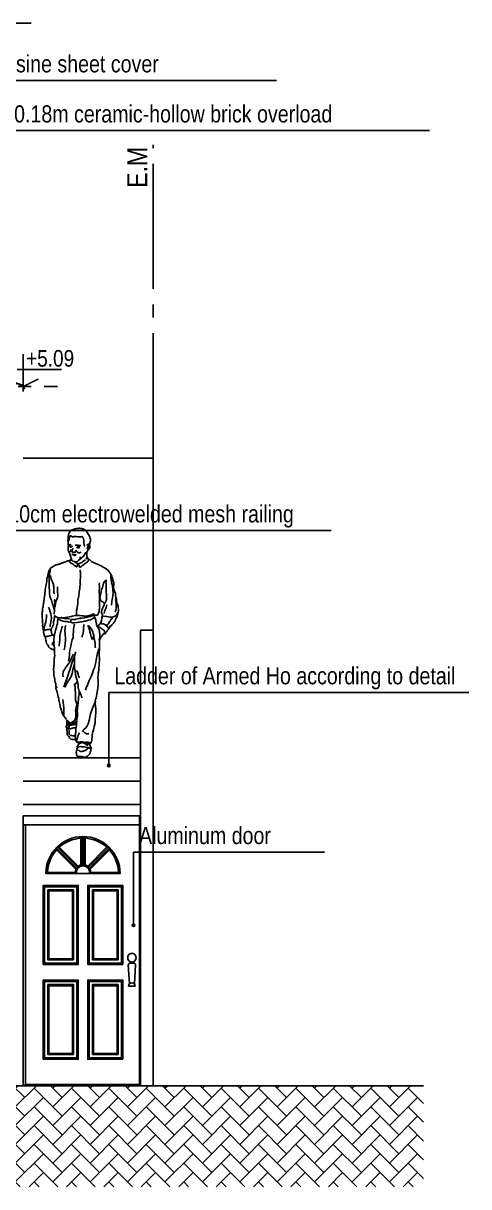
# Model space of a CAD drawing. Header units: millimetres. Extents: x 221 to 543, y -43 to 148.
# Drawn here: x 331.11 to 334.53, y 62.61 to 71.54 of the extents above; entities that cross this region are included whole.
import ezdxf
from ezdxf.enums import TextEntityAlignment as Align

# ---------------------------------------------------------------- set-up
doc = ezdxf.new("R2010")
doc.units = ezdxf.units.MM
doc.linetypes.add('ACAD_ISO04W100', pattern=[30, 24, -3, 0, -3])
doc.linetypes.add('HIDDEN2', pattern=[4.7625, 3.175, -1.5875])
for name, color, linetype in [('10-M-A-100', 3, 'Continuous'), ('10-NIVELES EN CORTE', 7, 'Continuous'), ('10-SOLADOS', 15, 'Continuous'), ('13010100', 7, 'Continuous'), ('1301050', 3, 'Continuous')]:
    doc.layers.add(name, color=color, linetype=linetype)
doc.styles.add('gardel', font='ARIALN.TTF')
doc.styles.add('NARROW', font='ARIALN.TTF')

# ---------------------------------------------------------------- blocks, each defined once
blk = doc.blocks.new('PEVFN023')
at = {"linetype": 'Continuous'}
for points in [[(-0.0001, 0.9958), (-0.0006, 0.9965), (-0.0028, 0.9976), (-0.0037, 0.9979), (-0.0051, 0.9982), (-0.0068, 0.9993), (-0.0082, 0.9996), (-0.0101, 1.0004), (-0.0129, 1.0017), (-0.0141, 1.002), (-0.0167, 1.0024), (-0.0184, 1.0024), (-0.0225, 1.0027), (-0.0256, 1.0034), (-0.0279, 1.0034), (-0.0299, 1.0032), (-0.0324, 1.0032), (-0.038, 1.0026), (-0.0403, 1.0024), (-0.0422, 1.0017), (-0.0462, 1.0004), (-0.0485, 0.9998), (-0.0498, 0.9993), (-0.0523, 0.9982), (-0.0541, 0.9976), (-0.0574, 0.9967), (-0.0589, 0.9961), (-0.0613, 0.9953), (-0.0631, 0.9944), (-0.0647, 0.9936), (-0.0656, 0.993), (-0.0668, 0.9914), (-0.0672, 0.9903), (-0.0681, 0.9885), (-0.0698, 0.9854), (-0.0704, 0.9846), (-0.0717, 0.9818), (-0.0726, 0.9792), (-0.0729, 0.9781), (-0.0735, 0.9759), (-0.0737, 0.975), (-0.0743, 0.9726), (-0.0744, 0.972), (-0.0748, 0.9694), (-0.0749, 0.9668), (-0.0751, 0.9657), (-0.0751, 0.9646), (-0.0751, 0.9638), (-0.076, 0.961), (-0.076, 0.9609), (-0.0758, 0.9582), (-0.076, 0.9551), (-0.0763, 0.9502), (-0.0752, 0.9467), (-0.0749, 0.9435), (-0.0748, 0.9419), (-0.0748, 0.9396), (-0.0748, 0.9368), (-0.0748, 0.9339), (-0.0751, 0.9332), (-0.0755, 0.9326), (-0.0755, 0.9315), (-0.0748, 0.9298), (-0.0744, 0.9277), (-0.0741, 0.9266), (-0.0744, 0.925), (-0.0748, 0.9236), (-0.0749, 0.9224), (-0.0752, 0.9205), (-0.0754, 0.9185), (-0.0754, 0.9153), (-0.0755, 0.9139), (-0.0755, 0.9126), (-0.0755, 0.9098), (-0.0755, 0.9075), (-0.0751, 0.9063), (-0.074, 0.9045), (-0.0734, 0.9019), (-0.0729, 0.901), (-0.0721, 0.899), (-0.0715, 0.8974), (-0.0709, 0.8954), (-0.0687, 0.8934), (-0.0686, 0.8917), (-0.0682, 0.8903), (-0.0679, 0.8886), (-0.0673, 0.888), (-0.067, 0.8872), (-0.0662, 0.8862), (-0.0653, 0.8819), (-0.0644, 0.8808), (-0.0637, 0.8794), (-0.0634, 0.8783), (-0.0634, 0.8771), (-0.0631, 0.8745), (-0.0627, 0.8729), (-0.0627, 0.8718), (-0.0627, 0.8707), (-0.0627, 0.8689), (-0.0628, 0.867), (-0.0641, 0.8667), (-0.0645, 0.8662), (-0.0651, 0.8636), (-0.0675, 0.8634), (-0.0689, 0.8628), (-0.0699, 0.8622), (-0.0707, 0.8622), (-0.0721, 0.8616), (-0.0737, 0.8616), (-0.0758, 0.8614), (-0.0775, 0.8611), (-0.0794, 0.8603), (-0.0806, 0.8597), (-0.0822, 0.8591), (-0.0838, 0.8582), (-0.0861, 0.8566), (-0.0907, 0.8551), (-0.0934, 0.8546), (-0.0957, 0.8541), (-0.0985, 0.8529), (-0.1008, 0.852), (-0.1028, 0.8515), (-0.1048, 0.8507), (-0.1076, 0.8493), (-0.1111, 0.8479), (-0.1121, 0.8475), (-0.1152, 0.8467), (-0.1163, 0.8462), (-0.1194, 0.8453), (-0.1221, 0.8444), (-0.1241, 0.8433), (-0.127, 0.8436), (-0.1294, 0.8428), (-0.1317, 0.8419), (-0.1339, 0.8405), (-0.1359, 0.8388), (-0.139, 0.8372), (-0.1411, 0.8363), (-0.1486, 0.8312), (-0.1506, 0.8298), (-0.1526, 0.8288), (-0.1542, 0.8262), (-0.1557, 0.824), (-0.157, 0.822), (-0.1582, 0.8185), (-0.1599, 0.8141), (-0.1608, 0.8113), (-0.1636, 0.8053), (-0.1647, 0.7975), (-0.165, 0.7941), (-0.1669, 0.7882), (-0.1681, 0.7814), (-0.1692, 0.7756), (-0.1694, 0.7711), (-0.1703, 0.7642), (-0.1712, 0.7581), (-0.1726, 0.7502), (-0.1743, 0.7434), (-0.1759, 0.7336), (-0.1764, 0.7274), (-0.1778, 0.7195), (-0.1781, 0.7124), (-0.1788, 0.7043), (-0.1799, 0.6954), (-0.1804, 0.6931), (-0.1805, 0.6906), (-0.1804, 0.6896), (-0.1816, 0.6869), (-0.1826, 0.6849), (-0.1824, 0.6798), (-0.1827, 0.6762), (-0.1833, 0.6719), (-0.1844, 0.6685), (-0.185, 0.6633), (-0.1855, 0.6587), (-0.1858, 0.6571), (-0.1875, 0.6531), (-0.1875, 0.6494), (-0.1877, 0.6429), (-0.1881, 0.6402), (-0.1895, 0.636), (-0.1897, 0.6303), (-0.1899, 0.626), (-0.1894, 0.6211), (-0.1888, 0.6165), (-0.1886, 0.6128), (-0.1886, 0.61), (-0.188, 0.6041), (-0.1878, 0.5977), (-0.1875, 0.5914), (-0.1875, 0.589), (-0.1869, 0.5833), (-0.1875, 0.5771), (-0.1868, 0.572), (-0.1855, 0.5648), (-0.1843, 0.5597), (-0.1835, 0.5565), (-0.183, 0.5521), (-0.1827, 0.5492), (-0.1823, 0.5444), (-0.1819, 0.5408), (-0.181, 0.5372), (-0.1793, 0.534), (-0.179, 0.531), (-0.1785, 0.5304), (-0.1764, 0.5296), (-0.1756, 0.5296), (-0.1745, 0.5295), (-0.1726, 0.5295), (-0.1709, 0.5298), (-0.1689, 0.5301), (-0.168, 0.5302), (-0.1655, 0.5309), (-0.1635, 0.5309), (-0.1616, 0.5312), (-0.1591, 0.5321), (-0.1563, 0.5326), (-0.1543, 0.533), (-0.1529, 0.5333), (-0.1508, 0.5343), (-0.1487, 0.5355), (-0.1467, 0.5364), (-0.1444, 0.5371), (-0.1442, 0.5396), (-0.1453, 0.5405), (-0.147, 0.5422), (-0.1486, 0.543), (-0.1487, 0.5451), (-0.1489, 0.5479), (-0.1491, 0.5503), (-0.1495, 0.5535), (-0.1503, 0.5563), (-0.1511, 0.5579), (-0.1514, 0.5597), (-0.1519, 0.5606), (-0.1543, 0.5611), (-0.1565, 0.5613), (-0.1599, 0.5611), (-0.1618, 0.5606), (-0.1639, 0.5605), (-0.1658, 0.5603), (-0.1684, 0.5597), (-0.1705, 0.5591), (-0.1723, 0.5588), (-0.1754, 0.5582), (-0.1776, 0.5582), (-0.1804, 0.5565)], [(-0.0029, 0.9235), (-0.0039, 0.9253), (-0.0046, 0.927), (-0.0048, 0.9283), (-0.0054, 0.9301), (-0.006, 0.9323), (-0.0067, 0.9377), (-0.0068, 0.9408), (-0.0071, 0.9453), (-0.0071, 0.95), (-0.0077, 0.9556), (-0.0087, 0.959), (-0.0093, 0.9616), (-0.0098, 0.9633), (-0.0122, 0.966), (-0.016, 0.9668), (-0.0198, 0.9666), (-0.0253, 0.9663), (-0.0287, 0.9666), (-0.034, 0.9666), (-0.0411, 0.9668), (-0.044, 0.9668), (-0.0487, 0.9668), (-0.0515, 0.9664), (-0.0577, 0.9663), (-0.0591, 0.9674), (-0.065, 0.9714), (-0.0675, 0.9688), (-0.0675, 0.9683), (-0.0676, 0.9668), (-0.0693, 0.9613), (-0.0706, 0.9592), (-0.0712, 0.9539), (-0.0732, 0.9483)], [(0.0186, 0.9346), (0.0189, 0.9362), (0.0199, 0.9391), (0.0205, 0.9446), (0.0216, 0.9489), (0.0219, 0.9523), (0.0217, 0.9559), (0.0194, 0.9621), (0.0192, 0.9666), (0.0183, 0.9694), (0.0134, 0.9759), (0.0096, 0.9823), (0.0076, 0.9858), (0.0033, 0.991), (0.0014, 0.9936), (-0.0015, 0.9972)], [(-0.0644, 0.9314), (-0.0647, 0.9315), (-0.065, 0.932), (-0.0659, 0.9322), (-0.0682, 0.932), (-0.0699, 0.9317), (-0.0713, 0.9311), (-0.073, 0.9301), (-0.0741, 0.9295)], [(-0.0571, 0.9227), (-0.0582, 0.9246), (-0.0606, 0.9255), (-0.062, 0.9253), (-0.0631, 0.9253), (-0.065, 0.9255), (-0.0682, 0.9246), (-0.0698, 0.9246), (-0.0689, 0.9242), (-0.0672, 0.9235), (-0.0651, 0.9242), (-0.0637, 0.9246), (-0.0603, 0.925)], [(-0.0611, 0.9216), (-0.0622, 0.9208), (-0.0633, 0.9205), (-0.0647, 0.9201), (-0.0651, 0.9201), (-0.0672, 0.9198)], [(-0.0572, 0.91), (-0.0563, 0.9112), (-0.0554, 0.9125), (-0.0543, 0.9139), (-0.0535, 0.9159), (-0.0529, 0.9171)], [(-0.0448, 0.9286), (-0.0442, 0.9286), (-0.0423, 0.9292), (-0.0405, 0.9297), (-0.0377, 0.93), (-0.0355, 0.9301), (-0.0341, 0.93), (-0.0323, 0.9292), (-0.0285, 0.9287), (-0.027, 0.9284), (-0.025, 0.9283), (-0.0237, 0.9283), (-0.022, 0.928), (-0.0198, 0.9283)], [(-0.042, 0.0767), (-0.0405, 0.0737), (-0.0391, 0.0697), (-0.0386, 0.0672), (-0.036, 0.0674), (-0.0316, 0.0683), (-0.0281, 0.068), (-0.0276, 0.0669), (-0.0298, 0.0619), (-0.0304, 0.0581), (-0.0312, 0.0546), (-0.0355, 0.0494), (-0.035, 0.0429), (-0.0378, 0.0405), (-0.0352, 0.0401), (-0.0361, 0.0362), (-0.0364, 0.0335), (-0.0383, 0.03), (-0.0408, 0.0235), (-0.0395, 0.0196), (-0.0392, 0.0151), (-0.0385, 0.0115), (-0.0368, 0.0073), (-0.033, 0.0047), (-0.0282, 0.0047), (-0.0257, 0.0047), (-0.0205, 0.0045), (-0.0188, 0.0044), (-0.0163, 0.0042), (-0.0129, 0.0038), (-0.0099, 0.0033), (-0.0036, 0.0019), (0.0017, 0.0024), (0.0054, 0.0044), (0.0092, 0.0066), (0.0127, 0.0097), (0.0166, 0.0134), (0.0179, 0.0146), (0.0194, 0.0174), (0.0202, 0.021), (0.0213, 0.025), (0.0233, 0.0298), (0.0239, 0.0345), (0.0248, 0.0415), (0.0264, 0.0402), (0.0247, 0.0458), (0.0213, 0.0461), (0.0214, 0.052), (0.0205, 0.0563), (0.0179, 0.0573), (0.0174, 0.0635), (0.0236, 0.0629), (0.0239, 0.0633), (0.0255, 0.0667), (0.0261, 0.0684), (0.0265, 0.0705), (0.0268, 0.0716), (0.0276, 0.0737), (0.0279, 0.0765), (0.0281, 0.0799), (0.0287, 0.0843), (0.0289, 0.0885), (0.0293, 0.0925), (0.0296, 0.0954), (0.0303, 0.099), (0.0307, 0.1035), (0.0313, 0.1068), (0.0327, 0.1123), (0.0335, 0.117), (0.0349, 0.1218), (0.0366, 0.1286), (0.038, 0.1348), (0.0391, 0.1386), (0.0407, 0.1431), (0.0419, 0.1477), (0.0431, 0.1517), (0.043, 0.1589), (0.043, 0.1696), (0.0439, 0.1772), (0.0448, 0.1849), (0.0458, 0.1916), (0.0458, 0.2003), (0.0455, 0.2071), (0.0452, 0.2143), (0.0448, 0.2223), (0.0445, 0.2257), (0.0428, 0.2349), (0.0421, 0.2402), (0.0421, 0.2489), (0.0444, 0.2538), (0.047, 0.2619), (0.0481, 0.2673), (0.0503, 0.2793), (0.0531, 0.2949), (0.0538, 0.3056), (0.0557, 0.318), (0.0552, 0.3269), (0.0555, 0.3387), (0.0549, 0.3456), (0.0565, 0.3641), (0.0566, 0.3691), (0.0574, 0.3736), (0.0582, 0.3833), (0.0594, 0.393), (0.0607, 0.4041), (0.0605, 0.4105), (0.0613, 0.4277), (0.061, 0.4334), (0.0605, 0.4496), (0.06, 0.4567), (0.0616, 0.4758), (0.0616, 0.4801), (0.0621, 0.491), (0.0622, 0.4992), (0.0624, 0.5126), (0.0627, 0.5172), (0.0649, 0.52), (0.0673, 0.5248), (0.0694, 0.5281), (0.0717, 0.5316), (0.0746, 0.5355), (0.0777, 0.5402), (0.0802, 0.5409), (0.0833, 0.5419), (0.0847, 0.5403), (0.0872, 0.5409), (0.0887, 0.5437), (0.0901, 0.5487), (0.0934, 0.552), (0.0973, 0.5572), (0.1002, 0.5606), (0.1036, 0.5645), (0.1084, 0.5748), (0.1129, 0.5769), (0.1164, 0.5807), (0.1212, 0.5869), (0.1298, 0.5982), (0.1322, 0.6042), (0.1354, 0.6098), (0.1376, 0.6148), (0.139, 0.6193), (0.1407, 0.6253), (0.1415, 0.6292), (0.1441, 0.6367), (0.1444, 0.6422), (0.1455, 0.6475), (0.1441, 0.6574), (0.143, 0.6623), (0.1407, 0.67), (0.1396, 0.6743), (0.1362, 0.6854), (0.1356, 0.6925), (0.1336, 0.7013), (0.1323, 0.7114), (0.1316, 0.7182), (0.1286, 0.7257), (0.1267, 0.73), (0.1241, 0.7353), (0.1232, 0.7477), (0.1244, 0.755), (0.1238, 0.7629), (0.1222, 0.7732), (0.1182, 0.7837), (0.1176, 0.7865), (0.1137, 0.7966), (0.1098, 0.8036), (0.1083, 0.8076), (0.1043, 0.8132), (0.0962, 0.8216), (0.0861, 0.8284), (0.0785, 0.8338), (0.0695, 0.8388), (0.0652, 0.8399), (0.0616, 0.842), (0.0532, 0.8461), (0.0444, 0.8499), (0.0388, 0.8517), (0.0351, 0.8532), (0.0287, 0.8571), (0.0239, 0.861), (0.0177, 0.8665), (0.0129, 0.8656), (0.0123, 0.8693), (0.0085, 0.8746), (0.0071, 0.8797), (0.0062, 0.8821), (0.0064, 0.8844), (0.0056, 0.8886), (0.0058, 0.8909), (0.0061, 0.8945), (0.0064, 0.899), (0.0078, 0.9024), (0.0104, 0.9073), (0.0118, 0.9087), (0.0154, 0.9128), (0.0172, 0.9149), (0.0199, 0.9199), (0.0203, 0.9222), (0.0197, 0.9252), (0.0165, 0.9318), (0.0168, 0.9336), (0.014, 0.9332), (0.0103, 0.9331), (0.0081, 0.9309), (0.0064, 0.9286), (0.0058, 0.9275)], [(-0.0385, 0.9204), (-0.038, 0.9196), (-0.0358, 0.9188), (-0.0326, 0.9182), (-0.0318, 0.9185), (-0.0304, 0.9187), (-0.0282, 0.9184), (-0.0262, 0.9184)], [(-0.0371, 0.9202), (-0.0361, 0.9205), (-0.0349, 0.9218), (-0.0332, 0.9229), (-0.0318, 0.9229), (-0.0309, 0.9225), (-0.0295, 0.9221), (-0.0276, 0.9222), (-0.026, 0.9224), (-0.024, 0.9222)], [(0.0092, 0.921), (0.0104, 0.9221), (0.0109, 0.9233), (0.0115, 0.9242), (0.0134, 0.9255), (0.0137, 0.9242), (0.0141, 0.9224), (0.0134, 0.919), (0.0121, 0.9174), (0.0106, 0.9153), (0.0081, 0.9137), (0.0089, 0.9159), (0.0093, 0.9176), (0.0095, 0.9188), (0.0096, 0.9201), (0.0096, 0.9208)], [(-0.062, 0.9104), (-0.0633, 0.9069), (-0.0645, 0.9045), (-0.0654, 0.9019), (-0.0668, 0.9007), (-0.0687, 0.9002), (-0.0692, 0.9002)], [(-0.0001, 0.8659), (-0.0032, 0.8638), (-0.0087, 0.8594), (-0.0132, 0.856), (-0.016, 0.8544), (-0.0225, 0.8507), (-0.0251, 0.8495), (-0.0276, 0.8486), (-0.0299, 0.8475), (-0.0318, 0.8478), (-0.0368, 0.8498), (-0.0391, 0.8515), (-0.0428, 0.854), (-0.0456, 0.8574), (-0.0461, 0.8579), (-0.049, 0.8575), (-0.0557, 0.86), (-0.0583, 0.8617), (-0.0602, 0.8644), (-0.0602, 0.8676), (-0.0614, 0.8709)], [(-0.0578, 0.9103), (-0.0582, 0.9083), (-0.0583, 0.9053), (-0.06, 0.9036), (-0.0599, 0.9022), (-0.0583, 0.9004), (-0.0582, 0.899), (-0.0575, 0.8982), (-0.0568, 0.898), (-0.0555, 0.8973), (-0.0543, 0.8982), (-0.0527, 0.899), (-0.0515, 0.8996), (-0.0493, 0.8993), (-0.0467, 0.8985), (-0.0445, 0.8985), (-0.0431, 0.8991), (-0.0419, 0.9008), (-0.0409, 0.9033), (-0.0405, 0.9047), (-0.0406, 0.9056), (-0.0416, 0.9066), (-0.0426, 0.9075)], [(-0.0594, 0.8881), (-0.0588, 0.8883), (-0.0569, 0.8889), (-0.0547, 0.889), (-0.0518, 0.8884), (-0.0499, 0.8883), (-0.0468, 0.8881), (-0.0436, 0.8881), (-0.0416, 0.8873), (-0.0448, 0.885), (-0.0457, 0.885), (-0.047, 0.8847), (-0.0484, 0.885), (-0.0502, 0.8859), (-0.052, 0.8873), (-0.0529, 0.8878), (-0.0541, 0.8881), (-0.0554, 0.8883), (-0.0566, 0.8887), (-0.0575, 0.8893)], [(-0.0467, 0.8555), (-0.0447, 0.8558), (-0.0392, 0.8568), (-0.0346, 0.858), (-0.0296, 0.8617), (-0.0267, 0.8661)], [(-0.0358, 0.9018), (-0.0344, 0.9007), (-0.034, 0.8991), (-0.0333, 0.8976), (-0.0329, 0.8968), (-0.0326, 0.8963), (-0.0288, 0.8957), (-0.0271, 0.8959), (-0.0259, 0.8965), (-0.0222, 0.898), (-0.0191, 0.8993)], [(-0.0285, 0.8624), (-0.0281, 0.8627), (-0.0273, 0.8634), (-0.0259, 0.8651), (-0.0243, 0.8679), (-0.0236, 0.8696), (-0.0231, 0.872), (-0.0226, 0.8743), (-0.0217, 0.8791)], [(-0.0209, 0.8692), (-0.0191, 0.8712), (-0.0169, 0.8737), (-0.0152, 0.8755), (-0.0118, 0.879), (-0.0104, 0.8803), (-0.0081, 0.8821), (-0.0053, 0.8853), (-0.002, 0.8901), (0.0005, 0.8963), (0.0011, 0.8987)], [(0.0061, 0.876), (0.0061, 0.8751), (0.0042, 0.8712), (0.0022, 0.8687)], [(-0.1522, 0.8237), (-0.1537, 0.8175), (-0.1556, 0.8101), (-0.1574, 0.8011), (-0.1585, 0.7868), (-0.1588, 0.7805), (-0.1585, 0.766), (-0.1587, 0.7564), (-0.1588, 0.7438), (-0.1576, 0.7305), (-0.1568, 0.7176), (-0.1556, 0.7061), (-0.1531, 0.6979), (-0.1483, 0.6889), (-0.1464, 0.6833), (-0.1452, 0.6765), (-0.1429, 0.6685), (-0.1415, 0.6644), (-0.1388, 0.6545), (-0.1384, 0.6531)], [(0.014, 0.8653), (0.0137, 0.8627), (0.0124, 0.8603), (0.0109, 0.8583), (0.0089, 0.8563), (0.0064, 0.8546), (0.0036, 0.8524), (-0.0008, 0.8493), (-0.0034, 0.8475), (-0.0071, 0.8447), (-0.0108, 0.8427), (-0.0158, 0.8386), (-0.0198, 0.8351), (-0.0226, 0.8338), (-0.0248, 0.8335), (-0.0254, 0.8332), (-0.0264, 0.8355), (-0.0274, 0.8382), (-0.0291, 0.8416), (-0.031, 0.8433), (-0.0323, 0.8447), (-0.0326, 0.8454), (-0.0335, 0.8445), (-0.0344, 0.8434), (-0.0352, 0.8416), (-0.0358, 0.8394), (-0.0377, 0.8349), (-0.0391, 0.8341), (-0.0409, 0.8358), (-0.0434, 0.8374), (-0.0454, 0.8386), (-0.0484, 0.8409), (-0.0527, 0.8447), (-0.056, 0.8472), (-0.0597, 0.8487), (-0.063, 0.8506), (-0.0653, 0.8527), (-0.0672, 0.8544), (-0.0687, 0.8563), (-0.0699, 0.8588), (-0.0704, 0.8603)], [(-0.0226, 0.8219), (-0.0225, 0.8202), (-0.0225, 0.818), (-0.0225, 0.8157), (-0.0219, 0.811), (-0.0219, 0.8095), (-0.0219, 0.8064), (-0.0219, 0.8045), (-0.0217, 0.8023), (-0.0215, 0.7997), (-0.0208, 0.7922), (-0.022, 0.7846), (-0.0226, 0.7798), (-0.0223, 0.7758), (-0.0228, 0.7738), (-0.0223, 0.769), (-0.0222, 0.7662), (-0.0222, 0.762), (-0.0219, 0.7587), (-0.0229, 0.7549), (-0.0239, 0.7468), (-0.0243, 0.7442), (-0.0248, 0.7386), (-0.0254, 0.7356), (-0.0259, 0.7316), (-0.0268, 0.7259), (-0.0278, 0.72), (-0.0285, 0.7139), (-0.0293, 0.7079), (-0.0307, 0.7009), (-0.0315, 0.6972), (-0.0324, 0.6913), (-0.033, 0.6864), (-0.033, 0.6795), (-0.0338, 0.6712), (-0.0344, 0.6652), (-0.0355, 0.6581), (-0.0363, 0.6523), (-0.0378, 0.6478), (-0.0388, 0.6432), (-0.0388, 0.6391), (-0.0388, 0.6322), (-0.0388, 0.626), (-0.0391, 0.6224)], [(-0.1523, 0.7974), (-0.1523, 0.7963), (-0.1523, 0.7941), (-0.1519, 0.7879), (-0.1503, 0.7817), (-0.1486, 0.7774), (-0.1455, 0.7718), (-0.1438, 0.7688), (-0.1422, 0.7648), (-0.1399, 0.7573), (-0.139, 0.7522), (-0.1384, 0.7471), (-0.1384, 0.7431), (-0.1384, 0.7389), (-0.1382, 0.733), (-0.1382, 0.7285), (-0.1377, 0.7243), (-0.1373, 0.72), (-0.1371, 0.7167)], [(0.0624, 0.702), (0.0621, 0.7054), (0.0619, 0.71), (0.0618, 0.7136), (0.0608, 0.7206), (0.0605, 0.7237), (0.0602, 0.7282), (0.0602, 0.7322), (0.0616, 0.7387), (0.0616, 0.7432), (0.0611, 0.7514), (0.0608, 0.757), (0.061, 0.7653)], [(0.0636, 0.7038), (0.0644, 0.7071), (0.0658, 0.7125), (0.068, 0.7207), (0.0689, 0.7237), (0.0697, 0.7285), (0.0711, 0.7347), (0.0729, 0.7409), (0.0743, 0.7446), (0.0763, 0.7508), (0.0779, 0.7552), (0.078, 0.7566), (0.0783, 0.7576), (0.0796, 0.7632), (0.0856, 0.7724), (0.0864, 0.7747)], [(0.0858, 0.6748), (0.0867, 0.6765), (0.0875, 0.6779), (0.0884, 0.6799), (0.0894, 0.6821), (0.0901, 0.6841), (0.0908, 0.6874), (0.0912, 0.6889), (0.092, 0.6923), (0.0923, 0.6956), (0.0928, 0.699), (0.0926, 0.7018), (0.0925, 0.7063), (0.0922, 0.7103), (0.0917, 0.7158), (0.0912, 0.7218), (0.0909, 0.7279), (0.0906, 0.7322), (0.0906, 0.7359), (0.0904, 0.7395), (0.0909, 0.7487), (0.0909, 0.7559), (0.0909, 0.7575), (0.0904, 0.7601), (0.0904, 0.7618), (0.0901, 0.7643), (0.0906, 0.7708), (0.0912, 0.778)], [(0.1115, 0.7952), (0.1115, 0.7941), (0.1115, 0.7926), (0.1115, 0.7905), (0.1114, 0.7891), (0.1115, 0.7877), (0.1119, 0.7846), (0.1122, 0.7823), (0.1125, 0.7795), (0.1129, 0.7767), (0.1137, 0.7738), (0.1139, 0.7724), (0.114, 0.7708), (0.1142, 0.7685), (0.1148, 0.7649), (0.1153, 0.7615), (0.1165, 0.7573), (0.1181, 0.7513), (0.1187, 0.7474), (0.1199, 0.7401), (0.1204, 0.7355), (0.1207, 0.7311), (0.1212, 0.7266), (0.1215, 0.7218), (0.121, 0.7182), (0.1202, 0.712), (0.1196, 0.7069), (0.119, 0.7009), (0.1187, 0.6981), (0.1171, 0.6903), (0.116, 0.6846), (0.1157, 0.6832), (0.1151, 0.6776), (0.1143, 0.6712), (0.1143, 0.6663)], [(-0.123, 0.746), (-0.1228, 0.7459), (-0.1224, 0.7414), (-0.1219, 0.7335), (-0.1219, 0.7291), (-0.1216, 0.7229), (-0.1213, 0.7169), (-0.1202, 0.7082), (-0.1222, 0.6982), (-0.1258, 0.6905), (-0.1294, 0.6813), (-0.1306, 0.6726), (-0.1326, 0.6644), (-0.1349, 0.657), (-0.1366, 0.6494), (-0.1374, 0.6453)], [(-0.1371, 0.6273), (-0.137, 0.6291), (-0.136, 0.6336), (-0.1359, 0.6387), (-0.1359, 0.643), (-0.1357, 0.6475), (-0.1349, 0.6584), (-0.1345, 0.6619), (-0.134, 0.666), (-0.134, 0.6739), (-0.1345, 0.6826), (-0.1349, 0.6878), (-0.1349, 0.6906), (-0.1345, 0.6882), (-0.1342, 0.6826), (-0.1334, 0.681)], [(0.0645, 0.6968), (0.0644, 0.6978), (0.0642, 0.6992), (0.0642, 0.7006), (0.0636, 0.7007), (0.0624, 0.7006), (0.0613, 0.6985), (0.0613, 0.6968), (0.0613, 0.695), (0.0613, 0.693), (0.0613, 0.6916), (0.0616, 0.6863), (0.0607, 0.6821), (0.0616, 0.6784), (0.0616, 0.675), (0.0613, 0.6714), (0.0616, 0.6678), (0.0622, 0.661), (0.0625, 0.6576), (0.0618, 0.6543), (0.0616, 0.6514), (0.0605, 0.647), (0.0596, 0.6391), (0.059, 0.6345), (0.0565, 0.6289), (0.0549, 0.6266), (0.0534, 0.6238), (0.0526, 0.6235), (0.0517, 0.6232), (0.05, 0.6232), (0.0475, 0.623), (0.0462, 0.6228), (0.0416, 0.6219), (0.0386, 0.6224), (0.0366, 0.6221), (0.0376, 0.6213), (0.0394, 0.6197), (0.0394, 0.6171), (0.0399, 0.6149), (0.0405, 0.6146), (0.0414, 0.6131), (0.0427, 0.6104), (0.0434, 0.6089), (0.0447, 0.6049), (0.045, 0.6038), (0.0455, 0.6008), (0.0461, 0.5976), (0.0467, 0.5931), (0.0476, 0.5898), (0.0483, 0.5873), (0.0487, 0.5824), (0.0487, 0.5819), (0.05, 0.5779), (0.0504, 0.5751), (0.0506, 0.5737), (0.052, 0.574), (0.0552, 0.5755), (0.0571, 0.5769), (0.0585, 0.5779), (0.059, 0.5791), (0.0605, 0.5817), (0.0624, 0.5825), (0.0638, 0.5836), (0.0658, 0.5858), (0.0661, 0.5897), (0.0672, 0.5911), (0.0707, 0.596), (0.0711, 0.601), (0.0723, 0.6064), (0.0732, 0.6101), (0.0723, 0.6137), (0.0725, 0.6173), (0.0743, 0.6191), (0.0762, 0.6191), (0.0748, 0.623), (0.0731, 0.6273), (0.072, 0.6309), (0.0709, 0.6339), (0.0704, 0.637), (0.0714, 0.6435), (0.0718, 0.6452), (0.0729, 0.6481), (0.0743, 0.6519), (0.0766, 0.6559), (0.0773, 0.6573), (0.0783, 0.6595), (0.0797, 0.6619), (0.0818, 0.6672), (0.0824, 0.6739), (0.0819, 0.6782), (0.0793, 0.6793), (0.0762, 0.6816), (0.0718, 0.6827), (0.0692, 0.6844), (0.0676, 0.6864), (0.0659, 0.6902), (0.0649, 0.6936)], [(0.0943, 0.6689), (0.0925, 0.6632), (0.0906, 0.6548), (0.0883, 0.6495), (0.0853, 0.6436), (0.0815, 0.6326), (0.0813, 0.6322)], [(0.1309, 0.6373), (0.1316, 0.6412), (0.1333, 0.6452), (0.1339, 0.6483), (0.1342, 0.6534), (0.1347, 0.6588), (0.1347, 0.6633), (0.1353, 0.6683), (0.1353, 0.6706), (0.1348, 0.6779), (0.1339, 0.6823), (0.1333, 0.6875), (0.1323, 0.6889), (0.1326, 0.6944), (0.1337, 0.6968)], [(-0.1796, 0.5613), (-0.1801, 0.5624), (-0.1801, 0.567), (-0.1796, 0.5724), (-0.1781, 0.5786), (-0.1762, 0.5836), (-0.1728, 0.5934), (-0.1711, 0.6061), (-0.1705, 0.6131), (-0.1705, 0.6197), (-0.1709, 0.6264)], [(-0.1546, 0.5727), (-0.1545, 0.5757), (-0.1542, 0.5797), (-0.1528, 0.5858), (-0.1509, 0.5942), (-0.1495, 0.6018), (-0.1491, 0.6117), (-0.1501, 0.6205), (-0.1517, 0.6286), (-0.1545, 0.6391), (-0.1587, 0.6525), (-0.1608, 0.6585)], [(-0.1514, 0.5605), (-0.1509, 0.5605), (-0.1497, 0.5603), (-0.1492, 0.5603), (-0.1491, 0.5611), (-0.1486, 0.5622), (-0.1484, 0.5639), (-0.1484, 0.565), (-0.1484, 0.5669), (-0.1481, 0.5669), (-0.1467, 0.5673), (-0.145, 0.5686), (-0.1444, 0.57), (-0.1439, 0.571), (-0.1435, 0.5726), (-0.1435, 0.5734), (-0.1432, 0.5748), (-0.143, 0.5757), (-0.1422, 0.5774), (-0.1416, 0.5777), (-0.141, 0.5782), (-0.1407, 0.5797), (-0.1405, 0.58), (-0.1402, 0.5813), (-0.1401, 0.5839), (-0.1401, 0.5844), (-0.1401, 0.587), (-0.1399, 0.589), (-0.1399, 0.5907), (-0.1399, 0.5918), (-0.1399, 0.5943), (-0.1399, 0.5952), (-0.1398, 0.596), (-0.1376, 0.5987), (-0.1368, 0.6021), (-0.1363, 0.605), (-0.1363, 0.6073), (-0.1357, 0.6097), (-0.1357, 0.6115), (-0.1354, 0.6129), (-0.1353, 0.614), (-0.1351, 0.616), (-0.1349, 0.6177), (-0.1349, 0.619), (-0.1345, 0.6213), (-0.1339, 0.6205), (-0.1332, 0.6197), (-0.1318, 0.6184), (-0.1303, 0.6171), (-0.1273, 0.6152), (-0.1269, 0.6152), (-0.1252, 0.6148), (-0.1233, 0.6139), (-0.1216, 0.6117), (-0.1196, 0.6106), (-0.1193, 0.6104), (-0.1207, 0.6081), (-0.1207, 0.6063), (-0.1208, 0.6047), (-0.1208, 0.6033), (-0.1211, 0.6013), (-0.1213, 0.5994), (-0.1216, 0.5954), (-0.1216, 0.5948), (-0.1218, 0.5935), (-0.1224, 0.589), (-0.1227, 0.5869), (-0.1228, 0.5848), (-0.1233, 0.5828), (-0.1244, 0.5796), (-0.1252, 0.576), (-0.1259, 0.5734), (-0.1264, 0.571), (-0.1272, 0.5692), (-0.1289, 0.5637), (-0.1297, 0.5602), (-0.1306, 0.5554), (-0.1318, 0.5501), (-0.1325, 0.5472), (-0.1348, 0.5408), (-0.1359, 0.536), (-0.1371, 0.5299), (-0.138, 0.531), (-0.139, 0.5324), (-0.1401, 0.5337), (-0.1422, 0.5355), (-0.1433, 0.5369)], [(-0.119, 0.6135), (-0.1132, 0.6121), (-0.1103, 0.6115), (-0.1047, 0.6117), (-0.0966, 0.6118), (-0.0909, 0.6121), (-0.0867, 0.6123), (-0.0782, 0.6145), (-0.0703, 0.6165), (-0.0628, 0.6179), (-0.0578, 0.6191), (-0.0502, 0.6205), (-0.0451, 0.6215), (-0.0383, 0.6224), (-0.0282, 0.6221), (-0.0237, 0.6219), (-0.0147, 0.6204), (-0.0091, 0.6196), (-0.0059, 0.6191), (0.0028, 0.6188), (0.009, 0.6197), (0.0166, 0.6219), (0.0206, 0.6232), (0.0259, 0.6239), (0.0326, 0.6277), (0.0374, 0.6286), (0.0368, 0.6241), (0.034, 0.6219), (0.0298, 0.6196), (0.0255, 0.6185), (0.0216, 0.6176), (0.0177, 0.6168), (0.0143, 0.6156), (0.0085, 0.6143), (0.0022, 0.6129), (-0.0043, 0.6118), (-0.0157, 0.6101), (-0.0209, 0.6095), (-0.0245, 0.609), (-0.029, 0.6084), (-0.036, 0.6067), (-0.0422, 0.605), (-0.0454, 0.6044), (-0.0537, 0.6045), (-0.0603, 0.6045), (-0.0613, 0.6045), (-0.0633, 0.6044), (-0.0644, 0.601), (-0.0644, 0.598), (-0.0637, 0.594), (-0.0637, 0.5918), (-0.0633, 0.5915), (-0.0582, 0.5898), (-0.0561, 0.5897), (-0.0518, 0.5898), (-0.0481, 0.5898), (-0.0395, 0.5909), (-0.0366, 0.5914), (-0.0304, 0.5921), (-0.0274, 0.5929), (-0.0214, 0.5938), (-0.0177, 0.5942), (-0.0104, 0.5952), (-0.0088, 0.5955), (-0.0037, 0.5965), (0.0003, 0.5976), (0.0048, 0.5988), (0.009, 0.6004), (0.013, 0.601), (0.0217, 0.603), (0.0281, 0.6052), (0.0327, 0.608), (0.0376, 0.6115), (0.0393, 0.6139), (0.041, 0.6156)], [(-0.0699, 0.6069), (-0.071, 0.6072), (-0.0744, 0.6076), (-0.08, 0.6083), (-0.0867, 0.6087), (-0.0914, 0.6092), (-0.0969, 0.6101), (-0.1016, 0.6118), (-0.1056, 0.6145)], [(0.0796, 0.6168), (0.0858, 0.6184), (0.0937, 0.6176), (0.1007, 0.6156), (0.1077, 0.6145), (0.1165, 0.6149), (0.1215, 0.6159), (0.1263, 0.6179), (0.1314, 0.6208), (0.1362, 0.6241), (0.1392, 0.6295), (0.1419, 0.6351), (0.1427, 0.6363)], [(-0.0678, 0.5942), (-0.0707, 0.5931), (-0.0754, 0.5945), (-0.0796, 0.5948), (-0.0841, 0.5954), (-0.0896, 0.5959), (-0.0968, 0.5973), (-0.1016, 0.598), (-0.1058, 0.5994), (-0.109, 0.601), (-0.1142, 0.6039), (-0.116, 0.605), (-0.1177, 0.6063), (-0.1191, 0.6072)], [(-0.0997, 0.5757), (-0.1005, 0.5745), (-0.1019, 0.5712), (-0.103, 0.5676), (-0.1042, 0.5624), (-0.1061, 0.5561), (-0.1076, 0.5515), (-0.109, 0.5472), (-0.1103, 0.5414), (-0.1117, 0.533), (-0.1123, 0.5293), (-0.1126, 0.5188), (-0.1126, 0.5132), (-0.1129, 0.506), (-0.1134, 0.5003), (-0.1142, 0.4935), (-0.1149, 0.4873)], [(-0.0858, 0.5782), (-0.0889, 0.572), (-0.089, 0.5687), (-0.0892, 0.5639), (-0.0898, 0.556), (-0.09, 0.553), (-0.0886, 0.543), (-0.0884, 0.5399), (-0.0881, 0.5349), (-0.0876, 0.5268), (-0.0876, 0.5225), (-0.0875, 0.5185), (-0.0873, 0.5091), (-0.0879, 0.5017), (-0.0887, 0.4963), (-0.0901, 0.4871), (-0.0906, 0.4843), (-0.0915, 0.4784), (-0.0924, 0.4708)], [(-0.0484, 0.5839), (-0.0489, 0.5799), (-0.0498, 0.5765), (-0.0506, 0.5706), (-0.0516, 0.5625), (-0.0518, 0.5585), (-0.0523, 0.5515), (-0.0523, 0.5484), (-0.0529, 0.5408), (-0.0532, 0.534), (-0.0535, 0.5275), (-0.054, 0.5223), (-0.0544, 0.5189)], [(-0.0057, 0.5824), (-0.0073, 0.5774), (-0.0082, 0.5713), (-0.0079, 0.5648), (-0.0085, 0.5554), (-0.0094, 0.5453), (-0.0113, 0.5392), (-0.0136, 0.5326), (-0.0147, 0.5271)], [(0.0116, 0.5797), (0.0123, 0.5735), (0.0137, 0.5713), (0.016, 0.5661), (0.0169, 0.5619), (0.0189, 0.5546), (0.0197, 0.5487), (0.0211, 0.544), (0.0217, 0.5408), (0.0237, 0.5358), (0.0259, 0.5282), (0.0268, 0.5248), (0.0286, 0.5164)], [(0.0132, 0.58), (0.0143, 0.5763), (0.0157, 0.5763), (0.0208, 0.5701), (0.0245, 0.5647), (0.0289, 0.5569), (0.0323, 0.5481), (0.0346, 0.5423), (0.0369, 0.5347), (0.0372, 0.5288), (0.0386, 0.5219), (0.0405, 0.5116), (0.0408, 0.5088), (0.0424, 0.4967), (0.043, 0.491), (0.0434, 0.4851), (0.0441, 0.4798)], [(0.0604, 0.5135), (0.0604, 0.515), (0.0611, 0.5181), (0.0618, 0.5226), (0.0625, 0.5278), (0.0635, 0.5323), (0.0633, 0.5383), (0.063, 0.5409), (0.0622, 0.5459), (0.0611, 0.552), (0.0597, 0.5585), (0.0571, 0.5647), (0.0537, 0.5704), (0.0514, 0.5745)], [(0.0835, 0.5409), (0.0838, 0.5454), (0.0838, 0.5481), (0.0836, 0.5529), (0.0819, 0.5563), (0.0783, 0.5594), (0.0743, 0.5625), (0.0709, 0.5647), (0.0675, 0.5669), (0.0644, 0.5693), (0.0605, 0.5713), (0.0571, 0.5723), (0.0545, 0.5729)], [(0.0704, 0.5861), (0.0739, 0.5859), (0.0785, 0.5847), (0.0828, 0.5834), (0.0878, 0.5807), (0.0901, 0.5774), (0.0926, 0.5749), (0.0963, 0.5718), (0.0979, 0.5704), (0.0998, 0.5684), (0.1013, 0.5669)], [(0.0928, 0.5779), (0.0932, 0.5779), (0.0965, 0.5817), (0.0985, 0.5842), (0.1008, 0.5869), (0.1058, 0.5942), (0.1077, 0.5983), (0.1097, 0.6018), (0.1136, 0.6064), (0.1168, 0.609), (0.1198, 0.6098)], [(-0.175, 0.5278), (-0.1751, 0.5262), (-0.1748, 0.523), (-0.1743, 0.5191), (-0.1733, 0.5135), (-0.1723, 0.5101), (-0.1714, 0.5067), (-0.1705, 0.5012), (-0.1689, 0.4977), (-0.1666, 0.4952), (-0.1646, 0.4933), (-0.1632, 0.4901), (-0.161, 0.486), (-0.1595, 0.4837), (-0.1556, 0.4789), (-0.1536, 0.4775), (-0.1511, 0.4766), (-0.1461, 0.4742), (-0.1444, 0.4736), (-0.1413, 0.4725), (-0.1396, 0.4718), (-0.1377, 0.471), (-0.1365, 0.4705), (-0.1357, 0.4662), (-0.1357, 0.4635), (-0.1354, 0.46), (-0.1351, 0.4552), (-0.1348, 0.4522), (-0.1345, 0.4465), (-0.1353, 0.4415), (-0.1357, 0.4383), (-0.1363, 0.4341), (-0.1373, 0.4279), (-0.1373, 0.4255), (-0.1362, 0.4195), (-0.1362, 0.4167), (-0.1363, 0.4092), (-0.137, 0.4069), (-0.1376, 0.4048), (-0.138, 0.3981), (-0.1388, 0.3923), (-0.1393, 0.388), (-0.1394, 0.3847), (-0.1388, 0.3764), (-0.1387, 0.3714), (-0.138, 0.3672), (-0.1377, 0.3652), (-0.1377, 0.3581), (-0.137, 0.3564), (-0.1349, 0.3475), (-0.134, 0.3427), (-0.1339, 0.3368), (-0.1328, 0.3304), (-0.1301, 0.3233), (-0.1297, 0.3196), (-0.1289, 0.3131), (-0.1256, 0.3055), (-0.1272, 0.3114), (-0.1273, 0.3104), (-0.1295, 0.3055), (-0.1298, 0.3022), (-0.1286, 0.2969), (-0.1263, 0.2946), (-0.1245, 0.2923), (-0.1235, 0.2883), (-0.1232, 0.2862), (-0.1219, 0.2802), (-0.1208, 0.2743), (-0.1202, 0.2717), (-0.1188, 0.2661), (-0.1173, 0.2614), (-0.1166, 0.2563), (-0.1159, 0.2513), (-0.1145, 0.2462), (-0.1137, 0.2392), (-0.1126, 0.233), (-0.1107, 0.2253), (-0.1098, 0.22), (-0.1081, 0.214), (-0.1052, 0.2062), (-0.103, 0.2006), (-0.1025, 0.1995), (-0.0996, 0.1919), (-0.0954, 0.1846), (-0.0917, 0.1778), (-0.0872, 0.1724), (-0.0824, 0.1665)], [(-0.136, 0.5281), (-0.1368, 0.5239), (-0.138, 0.5186), (-0.1377, 0.5122), (-0.1373, 0.5045), (-0.1379, 0.4984), (-0.1379, 0.4946), (-0.1379, 0.4946), (-0.1371, 0.4868), (-0.1356, 0.4795), (-0.1351, 0.4718), (-0.1351, 0.469)], [(-0.0518, 0.524), (-0.0543, 0.5223), (-0.0577, 0.515), (-0.0608, 0.5034), (-0.063, 0.4961), (-0.0642, 0.4871), (-0.0656, 0.4815), (-0.0681, 0.4704), (-0.0689, 0.4604), (-0.0695, 0.4504), (-0.0712, 0.435), (-0.0727, 0.4279), (-0.0743, 0.4218)], [(0.0388, 0.5386), (0.036, 0.529), (0.0313, 0.5166)], [(-0.1359, 0.4927), (-0.1362, 0.4944), (-0.137, 0.4953), (-0.1382, 0.4981), (-0.1393, 0.5014), (-0.1404, 0.5026), (-0.1416, 0.505), (-0.1441, 0.5019), (-0.1449, 0.4992), (-0.1444, 0.4953), (-0.1441, 0.4936), (-0.1432, 0.493), (-0.1422, 0.4929), (-0.1402, 0.4924), (-0.1385, 0.4924), (-0.1377, 0.4927)], [(-0.0352, 0.3394), (-0.0375, 0.3413), (-0.0391, 0.3453), (-0.0409, 0.3505), (-0.042, 0.3553), (-0.0431, 0.3643), (-0.0448, 0.3765), (-0.0454, 0.3795), (-0.0467, 0.3858), (-0.0475, 0.3928), (-0.0481, 0.3999), (-0.0484, 0.4058), (-0.0484, 0.411), (-0.0482, 0.4192), (-0.0481, 0.4251), (-0.0479, 0.4319), (-0.047, 0.4395), (-0.0456, 0.449), (-0.0445, 0.4535), (-0.044, 0.4581), (-0.0436, 0.4631)], [(0.0583, 0.4763), (0.058, 0.4733), (0.0562, 0.464), (0.0532, 0.4566), (0.0498, 0.4443), (0.0483, 0.4341), (0.0475, 0.426), (0.0461, 0.4176), (0.0448, 0.4108), (0.0417, 0.399), (0.0394, 0.392), (0.0358, 0.3835), (0.0304, 0.3698), (0.025, 0.3545), (0.0172, 0.3371), (0.0104, 0.3205), (0.0039, 0.3058), (0.0008, 0.2955)], [(-0.0526, 0.4524), (-0.0609, 0.4358), (-0.0641, 0.4282), (-0.071, 0.4145), (-0.0793, 0.4027), (-0.0864, 0.3925), (-0.0907, 0.3864), (-0.0968, 0.3764), (-0.0983, 0.3629), (-0.0977, 0.3539)], [(-0.0476, 0.442), (-0.0547, 0.4257), (-0.0572, 0.4168), (-0.0602, 0.4069), (-0.0647, 0.3948), (-0.0684, 0.3843), (-0.0726, 0.3722), (-0.0775, 0.3574), (-0.0814, 0.3452), (-0.0842, 0.3374), (-0.0883, 0.3261), (-0.0912, 0.3168), (-0.0941, 0.3087)], [(-0.0485, 0.4037), (-0.0543, 0.3843), (-0.0585, 0.3677), (-0.0642, 0.3514), (-0.0729, 0.3384), (-0.0796, 0.3272), (-0.0853, 0.3159), (-0.0903, 0.3087)], [(-0.0389, 0.3804), (-0.0352, 0.3734), (-0.0323, 0.3655), (-0.0299, 0.3568), (-0.0259, 0.3486)], [(-0.0422, 0.2054), (-0.042, 0.2087), (-0.0417, 0.2118), (-0.0408, 0.2171), (-0.0397, 0.222), (-0.0381, 0.2259), (-0.0369, 0.2318), (-0.0368, 0.235), (-0.0385, 0.2389), (-0.0403, 0.2428), (-0.0426, 0.2473), (-0.043, 0.2507), (-0.0436, 0.2549), (-0.0437, 0.2589), (-0.0439, 0.2613), (-0.044, 0.2664), (-0.0434, 0.2713), (-0.0431, 0.2757), (-0.0428, 0.2797), (-0.0428, 0.2831), (-0.0431, 0.2875), (-0.0445, 0.291), (-0.0454, 0.2959), (-0.0454, 0.2999), (-0.0453, 0.3056), (-0.0451, 0.3094), (-0.0464, 0.3146), (-0.0471, 0.3166), (-0.0479, 0.3205), (-0.0461, 0.3213), (-0.044, 0.323), (-0.0416, 0.3241), (-0.0375, 0.3298), (-0.0364, 0.3365), (-0.036, 0.3396), (-0.0352, 0.3317), (-0.0341, 0.3287), (-0.0329, 0.3242), (-0.0323, 0.3202), (-0.0313, 0.3117), (-0.031, 0.3059), (-0.0296, 0.2999), (-0.0287, 0.296), (-0.0271, 0.291), (-0.027, 0.2865), (-0.0279, 0.2758), (-0.0287, 0.2696), (-0.0299, 0.2644), (-0.0305, 0.2579), (-0.0309, 0.252), (-0.0312, 0.2465), (-0.0313, 0.2374), (-0.0327, 0.231), (-0.0338, 0.2251), (-0.0346, 0.2197), (-0.0352, 0.2158), (-0.0352, 0.2133), (-0.0355, 0.2053), (-0.0343, 0.196), (-0.0343, 0.1896), (-0.0341, 0.1854), (-0.0346, 0.1797), (-0.036, 0.1732), (-0.0371, 0.1674)], [(-0.0245, 0.2884), (-0.0239, 0.2858), (-0.0211, 0.2782), (-0.0192, 0.2726), (-0.0174, 0.2676), (-0.0157, 0.2627), (-0.0152, 0.261)], [(-0.0969, 0.1808), (-0.0963, 0.1829), (-0.0945, 0.1887), (-0.0941, 0.1938), (-0.0945, 0.2071), (-0.0948, 0.2175), (-0.0955, 0.2287), (-0.0977, 0.243), (-0.0988, 0.2535)], [(-0.043, 0.2077), (-0.0433, 0.2056), (-0.0419, 0.1981), (-0.0417, 0.1935), (-0.0412, 0.1887), (-0.0412, 0.1831), (-0.0426, 0.1789), (-0.0439, 0.1727), (-0.0448, 0.1683), (-0.0461, 0.1649), (-0.0485, 0.1626), (-0.0523, 0.1592), (-0.0574, 0.1553), (-0.0611, 0.1528), (-0.0641, 0.1517), (-0.0665, 0.1516), (-0.0698, 0.153), (-0.0729, 0.1553), (-0.0757, 0.1578), (-0.0775, 0.1601), (-0.0805, 0.1642)], [(-0.0364, 0.162), (-0.0366, 0.1628), (-0.0372, 0.1646), (-0.0375, 0.1665), (-0.0378, 0.1701), (-0.0381, 0.175), (-0.0383, 0.1794), (-0.0378, 0.1835), (-0.0374, 0.188), (-0.0377, 0.193), (-0.0388, 0.1963), (-0.0397, 0.2015), (-0.0409, 0.2048), (-0.042, 0.2091)], [(0.0452, 0.2471), (0.0436, 0.2444), (0.0369, 0.2304), (0.0312, 0.2164), (0.0264, 0.2032), (0.023, 0.1915), (0.0197, 0.177), (0.0163, 0.1617), (0.0124, 0.1483), (0.0068, 0.1358), (0.0005, 0.1286), (-0.0051, 0.1238), (-0.0102, 0.1193)], [(-0.0802, 0.1637), (-0.0811, 0.1614), (-0.0816, 0.157), (-0.081, 0.1496), (-0.0813, 0.1446), (-0.0813, 0.1423), (-0.0827, 0.1409), (-0.0839, 0.1389), (-0.0841, 0.1365), (-0.0842, 0.1328), (-0.0828, 0.1325), (-0.082, 0.128), (-0.0817, 0.1241), (-0.0814, 0.1204), (-0.0803, 0.115), (-0.0797, 0.1094), (-0.0797, 0.1069), (-0.08, 0.1015), (-0.0789, 0.0981), (-0.0758, 0.0945), (-0.0737, 0.0931), (-0.0726, 0.0917), (-0.0695, 0.086), (-0.067, 0.0837), (-0.0633, 0.0812), (-0.0575, 0.0796), (-0.0538, 0.0788), (-0.0492, 0.0784), (-0.045, 0.0785), (-0.0439, 0.0784), (-0.0419, 0.0779)], [(-0.0788, 0.1615), (-0.0785, 0.1549), (-0.0783, 0.1511), (-0.0774, 0.1496), (-0.0729, 0.149), (-0.0706, 0.148), (-0.0672, 0.1474), (-0.0637, 0.1468), (-0.0591, 0.1476), (-0.0551, 0.1504), (-0.0507, 0.1511), (-0.0476, 0.1514), (-0.0445, 0.1521), (-0.0442, 0.1549), (-0.0444, 0.1587), (-0.044, 0.1629), (-0.0442, 0.1654)], [(-0.0377, 0.1597), (-0.0381, 0.1576), (-0.0383, 0.1531), (-0.0383, 0.149), (-0.0385, 0.1435), (-0.0389, 0.1384), (-0.0403, 0.1328), (-0.0414, 0.1257), (-0.0416, 0.1213), (-0.0422, 0.1159), (-0.0425, 0.112), (-0.0431, 0.1054), (-0.044, 0.0959), (-0.0445, 0.0902), (-0.0439, 0.083), (-0.0433, 0.0788)], [(-0.0816, 0.141), (-0.0793, 0.1418), (-0.0788, 0.142), (-0.0744, 0.142), (-0.0713, 0.142), (-0.0692, 0.142), (-0.0667, 0.142), (-0.0619, 0.1424), (-0.0588, 0.1426), (-0.0569, 0.1426), (-0.054, 0.1432), (-0.0516, 0.1438), (-0.0482, 0.1441), (-0.0462, 0.1441), (-0.044, 0.1448), (-0.0416, 0.146), (-0.0397, 0.1468)], [(-0.0799, 0.1243), (-0.0786, 0.1249), (-0.0772, 0.1252), (-0.074, 0.1254), (-0.0717, 0.1255), (-0.0676, 0.1262), (-0.0651, 0.1263), (-0.0586, 0.1279), (-0.0575, 0.128), (-0.0547, 0.1286), (-0.0521, 0.1294), (-0.0502, 0.1296), (-0.0476, 0.1297), (-0.0444, 0.13), (-0.0422, 0.1303)], [(-0.0763, 0.1365), (-0.0752, 0.1317), (-0.0707, 0.1322), (-0.0706, 0.1375), (-0.0734, 0.1358)], [(-0.0704, 0.1199), (-0.0707, 0.1148), (-0.0709, 0.1085), (-0.0704, 0.1038), (-0.0695, 0.1016), (-0.0651, 0.097), (-0.06, 0.0962), (-0.0554, 0.095), (-0.0513, 0.0945), (-0.0478, 0.0959), (-0.0434, 0.0985)], [(-0.0385, 0.0698), (-0.0374, 0.0754), (-0.0366, 0.0838), (-0.0333, 0.0931), (-0.029, 0.1018), (-0.0257, 0.1085)], [(0.0151, 0.1032), (0.0064, 0.1032), (-0.0028, 0.1089), (-0.0076, 0.1137), (-0.0141, 0.1168)], [(-0.0229, 0.0683), (-0.0242, 0.0667), (-0.0247, 0.0615), (-0.0247, 0.0616), (-0.0247, 0.0619), (-0.0237, 0.0624), (-0.0209, 0.0635), (-0.0183, 0.0644), (-0.0132, 0.0652), (-0.0093, 0.064), (-0.0045, 0.0613), (-0.0026, 0.0602), (0.0009, 0.0596), (0.0054, 0.0612), (0.0048, 0.055), (0.0076, 0.0546), (0.0093, 0.0542), (0.0112, 0.0576), (0.0118, 0.0629), (0.0113, 0.0657)], [(0.0189, 0.065), (0.0157, 0.0658), (0.012, 0.0667), (0.0068, 0.0667), (0.0025, 0.0667), (-0.0005, 0.0661), (-0.0065, 0.0677), (-0.0101, 0.0677), (-0.0147, 0.0684), (-0.0198, 0.0692), (-0.0233, 0.0694)], [(-0.0358, 0.0429), (-0.0318, 0.0456), (-0.0301, 0.0463), (-0.0271, 0.047), (-0.0233, 0.0478), (-0.0205, 0.0477), (-0.0169, 0.0472), (-0.0133, 0.047), (-0.0108, 0.0469), (-0.0067, 0.0466), (-0.0037, 0.0464), (0.0025, 0.0452), (0.0078, 0.0441), (0.0126, 0.0433), (0.0168, 0.0407), (0.0202, 0.0396)], [(-0.0307, 0.0332), (-0.0285, 0.0314), (-0.0273, 0.0303), (-0.0248, 0.0284), (-0.0194, 0.0272), (-0.0153, 0.0269), (-0.0126, 0.0275), (-0.0088, 0.0284), (-0.0053, 0.0298), (-0.0009, 0.0311), (0.0033, 0.0342), (0.0073, 0.0374), (0.0109, 0.0421)]]:
    blk.add_lwpolyline(points, dxfattribs=at)
blk = doc.blocks.new('NIVEL-CORTE')
at = {"color": 8}
for p, q in [((0, 0.333), (0, -0.05)), ((-0.064, 0.176), (0.393, 0.176))]:
    blk.add_line(p, q, dxfattribs=at)
at = {"layer": '10-M-A-100', "color": 8, "linetype": 'HIDDEN2', "ltscale": 0.03}
blk.add_line((0.349, 0), (-0.064, 0), dxfattribs=at)
at = {"layer": '10-NIVELES EN CORTE', "const_width": 0.015}
for points in [[(0, 0), (-0.155, 0.078)], [(0, 0), (0.155, 0.078)]]:
    blk.add_lwpolyline(points, dxfattribs=at)
at = {"layer": '10-NIVELES EN CORTE', "style": 'NARROW'}
blk.add_attdef('NIVEL', (0.055, 0.204), '', height=0.17, dxfattribs=at)

msp = doc.modelspace()

# ---------------------------------------------------------------- hatches: boundary and pattern name
h = msp.add_hatch(color=256)
h.paths.add_polyline_path([(331.7749, 65.84), (331.7661, 65.8436), (331.7661, 65.8341, 0.306117)])
h.paths.add_polyline_path([(331.7661, 65.8531), (331.7661, 65.8436), (331.7749, 65.84, 0.095932), (331.7756, 65.8436, 0.414214)])
h.paths.add_polyline_path([(331.7661, 65.8531, 0.414214), (331.7566, 65.8436, 0.414214), (331.7661, 65.8341), (331.7661, 65.8436)])
h = msp.add_hatch(color=256)
h.paths.add_polyline_path([(331.9649, 64.6131), (331.9561, 64.6166), (331.9561, 64.6072, 0.306117)])
h.paths.add_polyline_path([(331.9561, 64.6261), (331.9561, 64.6166), (331.9649, 64.6131, 0.095932), (331.9656, 64.6166, 0.414214)])
h.paths.add_polyline_path([(331.9561, 64.6261, 0.414214), (331.9466, 64.6166, 0.414214), (331.9561, 64.6072), (331.9561, 64.6166)])
h = msp.add_hatch()
h.set_pattern_fill('AR-HBONE', color=252, scale=0.001, style=0)
h.paths.add_polyline_path([(334.1838, 63.383), (330.4998, 63.383), (330.4998, 62.6082), (334.1838, 62.6082)])

# ---------------------------------------------------------------- linework, layer by layer
for p, q in [((329.1821, 71.5439), (331.1703, 71.5439)), ((330.2072, 71.1051), (333.0536, 71.1051)), ((330.996, 70.7207), (334.2299, 70.7207)), ((330.7088, 67.6487), (333.4739, 67.6487)), ((332.0092, 66.883), (332.0092, 63.383)), ((332.0092, 66.883), (332.1058, 66.883)), ((332.1058, 66.883), (332.1058, 63.383)), ((331.7661, 65.8436), (331.7661, 66.4052)), ((331.7661, 66.4052), (334.5312, 66.4052)), ((331.9561, 64.6166), (331.9561, 65.1783)), ((331.9561, 65.1783), (333.4235, 65.1783)), ((331.9251, 64.1664), (331.9159, 64.3114)), ((331.9603, 64.324), (331.9277, 64.324)), ((331.9628, 64.1664), (331.9721, 64.3114)), ((331.9186, 64.1493), (331.9694, 64.1493))]:
    msp.add_line(p, q)
at = {"color": 252, "linetype": 'ACAD_ISO04W100', "ltscale": 0.04}
msp.add_line((332.1058, 68.204), (332.1058, 70.6107), dxfattribs=at)
at = {"color": 252}
for p, q in [((331.1092, 68.204), (332.1058, 68.204)), ((332.1058, 66.883), (332.1058, 68.204)), ((331.1092, 65.903), (332.0092, 65.903)), ((331.1092, 65.723), (332.0092, 65.723)), ((331.1092, 65.543), (332.0092, 65.543))]:
    msp.add_line(p, q, dxfattribs=at)
at = {"color": 6}
msp.add_line((320.9558, 63.383), (334.1838, 63.383), dxfattribs=at)
for centre in [(331.7661, 65.8436), (331.9561, 64.6166)]:
    msp.add_circle(centre, 0.00949)
for centre, radius, start, end in [((331.0641, 68.7206), 0.056, 12.80427, 167.19573), ((331.944, 64.369), 0.0317, 356.34083, 183.65917), ((331.944, 64.365), 0.0317, 176.34083, 3.65917), ((331.9277, 64.3122), 0.0119, 90, 183.65917), ((331.9603, 64.3122), 0.0119, 356.34083, 90), ((331.944, 64.1493), 0.0254, 0, 180)]:
    msp.add_arc(centre, radius, start, end)
at = {"layer": '13010100'}
for p, q in [((331.1094, 65.4576), (331.1094, 63.3876)), ((332.0056, 65.4576), (331.1094, 65.4576)), ((332.0026, 65.4576), (332.0026, 63.3926)), ((332.0056, 65.4576), (332.0056, 63.3876)), ((332.0056, 65.3876), (331.1094, 65.3876)), ((331.1264, 65.3856), (331.1264, 63.3926)), ((332.0056, 63.3876), (331.1094, 63.3876)), ((332.0026, 63.3926), (331.1264, 63.3926))]:
    msp.add_line(p, q, dxfattribs=at)
for points in [[(331.283, 65.0128), (331.853, 65.0128, 1)], [(331.5525, 65.2853, 0.169543), (331.3862, 65.2164), (331.5319, 65.0707, -0.096082), (331.5525, 65.0807)], [(331.7498, 65.2164), (331.604, 65.0707, 0.096082), (331.5835, 65.0807), (331.5835, 65.2853, -0.169543)], [(331.5127, 65.0461), (331.3643, 65.1945, 0.174735), (331.2952, 65.0228), (331.508, 65.0228, -0.100265)], [(331.6233, 65.0461), (331.7717, 65.1945, -0.174735), (331.8408, 65.0228), (331.628, 65.0228, 0.100265)]]:
    msp.add_lwpolyline(points, format="xyb", close=True, dxfattribs=at)
for points in [[(331.263, 64.3153), (331.263, 64.9228), (331.531, 64.9228), (331.531, 64.3153)], [(331.488, 64.8798), (331.488, 64.3583), (331.306, 64.3583), (331.306, 64.8798)], [(331.873, 64.3153), (331.873, 64.9228), (331.605, 64.9228), (331.605, 64.3153)], [(331.648, 64.8798), (331.648, 64.3583), (331.83, 64.3583), (331.83, 64.8798)], [(331.263, 63.5878), (331.263, 64.1953), (331.531, 64.1953), (331.531, 63.5878)], [(331.873, 63.5878), (331.873, 64.1953), (331.605, 64.1953), (331.605, 63.5878)], [(331.306, 63.6308), (331.488, 63.6308), (331.488, 64.1523), (331.306, 64.1523)], [(331.83, 63.6308), (331.648, 63.6308), (331.648, 64.1523), (331.83, 64.1523)]]:
    msp.add_lwpolyline(points, close=True, dxfattribs=at)
at = {"layer": '1301050'}
for p, q in [((331.5525, 65.2853), (331.5625, 65.2977)), ((331.5625, 65.2978), (331.5625, 65.0725)), ((331.5735, 65.2978), (331.5735, 65.0725)), ((331.5735, 65.2978), (331.5835, 65.2853)), ((331.5249, 65.0481), (331.3626, 65.2104)), ((331.3626, 65.2104), (331.3643, 65.1945)), ((331.5315, 65.057), (331.3704, 65.2181)), ((331.3704, 65.2181), (331.3862, 65.2164)), ((331.6044, 65.057), (331.7656, 65.2181)), ((331.6111, 65.0481), (331.7734, 65.2104)), ((331.7498, 65.2164), (331.7656, 65.2181)), ((331.7734, 65.2104), (331.7717, 65.1945)), ((331.5319, 65.0707), (331.5315, 65.057)), ((331.5525, 65.0807), (331.5625, 65.0725)), ((331.5835, 65.0807), (331.5735, 65.0725)), ((331.604, 65.0707), (331.6044, 65.057)), ((331.519, 65.0128), (331.508, 65.0228)), ((331.5127, 65.0461), (331.5249, 65.0481)), ((331.6233, 65.0461), (331.6111, 65.0481)), ((331.617, 65.0128), (331.628, 65.0228))]:
    msp.add_line(p, q, dxfattribs=at)
for points in [[(331.521, 64.9128), (331.521, 64.3253), (331.273, 64.3253), (331.273, 64.9128)], [(331.496, 64.3503), (331.496, 64.8878), (331.298, 64.8878), (331.298, 64.3503)], [(331.615, 64.9128), (331.615, 64.3253), (331.863, 64.3253), (331.863, 64.9128)], [(331.64, 64.3503), (331.64, 64.8878), (331.838, 64.8878), (331.838, 64.3503)], [(331.273, 63.5978), (331.273, 64.1853), (331.521, 64.1853), (331.521, 63.5978)], [(331.496, 63.6228), (331.496, 64.1603), (331.298, 64.1603), (331.298, 63.6228)], [(331.863, 63.5978), (331.863, 64.1853), (331.615, 64.1853), (331.615, 63.5978)], [(331.64, 63.6228), (331.64, 64.1603), (331.838, 64.1603), (331.838, 63.6228)]]:
    msp.add_lwpolyline(points, close=True, dxfattribs=at)
msp.add_arc((331.568, 65.0228), 0.05, 348.46304, 191.53696, dxfattribs=at)

# ---------------------------------------------------------------- block references
at = {"color": 3}
ref = msp.add_blockref('NIVEL-CORTE', (331.1092, 68.7538), dxfattribs=dict(at, xscale=0.75, yscale=0.75, zscale=0.75))
ref.add_attrib('NIVEL', '+5.09', (331.1308, 68.9067), dxfattribs={"layer": '10-NIVELES EN CORTE', "height": 0.1275, "style": 'NARROW'})
at = {"xscale": 1.75486797745134, "yscale": 1.75486797745134, "zscale": 1.75486797745134}
msp.add_blockref('PEVFN023', (331.5865, 65.9044, 0), dxfattribs=at)

# ---------------------------------------------------------------- texts
at = {"color": 0, "style": 'NARROW'}
for s, p in [('BWG No25 sine sheet cover', (330.2498, 71.1668)), ('0.18m ceramic-hollow brick overload', (331.0387, 70.7823)), ('10x10cm electrowelded mesh railing', (330.7514, 67.7103)), ('Ladder of Armed Ho according to detail', (331.8087, 66.4669)), ('Aluminum door ', (331.9987, 65.2399))]:
    msp.add_text(s, height=0.131483, dxfattribs=at).set_placement(p)
at = {"layer": '10-SOLADOS', "color": 7, "ltscale": 0.1, "style": 'gardel'}
msp.add_attdef('E.M', text='', height=0.1541, rotation=90, dxfattribs=at).set_placement((331.9846, 70.4373), align=Align.MIDDLE)

doc.saveas('drawing.dxf')
